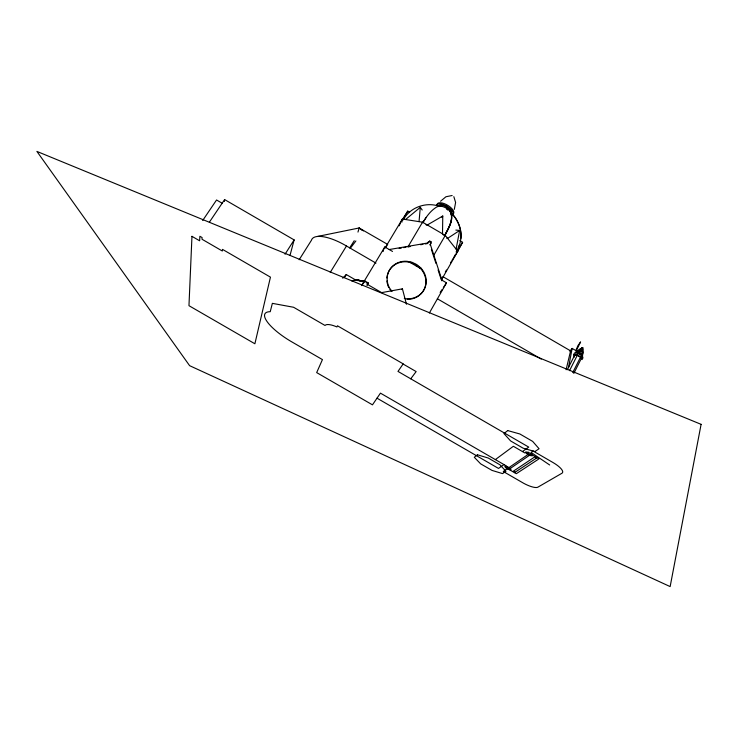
<?xml version="1.0" encoding="UTF-8"?>
<svg xmlns="http://www.w3.org/2000/svg" width="738" height="738" viewBox="0 0 738 738"><rect width="100%" height="100%" fill="white"/><g stroke="black" fill="none" stroke-linecap="round" stroke-linejoin="round"><path stroke-width="1.11" d="M442.505 233.808L442.772 216.003L426.859 225.256L426.038 224.776M460.844 238.688C462.357 227.922 456.398 218.153 449.525 210.459C454.839 218.365 448.27 228.319 444.645 235.607C448.187 228.328 455.023 218.476 449.626 210.598M419.046 221.64L420.291 207.323L405.549 219.527M224.407 201.492L224.61 199.574L294.139 239.915L290.025 255.348M575.871 353.05L576.249 350.818L572.144 348.428L569.847 351.214M572.144 348.428L568.5 367.561M456.093 249.112L459.636 230.487L455.853 230.072M566.111 369.738L570.594 350.873L442.957 276.695L441.462 279.517M456.702 250.846C463.861 239.868 461.49 224.075 453.114 215.127M357.976 232.083L359.138 228.033L360.605 229.103M458.233 247.922L459.442 244.896M454.313 209.389L455.604 202.48L453.842 196.659M364.111 281.482L364.461 280.726L368.29 282.94L367.063 285.145L368.29 282.94M382.957 250.892L384.802 246.962L392.524 251.446M399.129 225.828L402.394 219.029L422.533 222.184L445.282 235.422L457.781 251.252L441.472 279.84M580.677 349.591L580.04 350.854L578.315 350.808L578.952 349.544L580.677 349.591L582.789 350.818L582.153 352.081L580.741 351.26M582.513 351.62L582.919 349.48L581.47 348.631L580.28 348.604L579.616 349.932L582.245 350.808L582.919 349.48M574.422 357.054L573.629 354.71L577.061 354.812L581.286 357.266L582.061 359.609L582.965 357.81L581.664 354.028L582.633 352.091L579.93 350.522L577.734 350.467L576.756 352.395M572.762 372.552L580.465 357.247L577.245 355.375L574.634 355.301L567.356 369.701M582.07 354.037L581.369 355.439L578.158 353.576L578.869 352.174L582.07 354.037L582.651 355.827L581.95 357.22M582.54 353.262L583.168 351.998L582.789 350.818M581.286 357.266L583.121 353.603L582.633 352.091M573.804 373.437L581.046 359.019L580.465 357.247M577.061 354.812L577.974 353.004L582.199 355.467M569.524 370.679L577.245 355.375M579.93 350.522L578.961 352.46L581.664 354.028M581.812 347.607L581.074 349.065L582.273 349.461L583.002 348.004L581.931 347.976M580.797 349.96L581.47 348.631M581.609 349.074L582.347 347.616M573.629 354.71L574.542 352.912L577.974 353.004M575.889 350.568L577.863 345.735L580.585 341.915L576.249 350.818M410.789 262.064L410.466 262.654L420.365 268.411L420.706 267.82L416.73 264.555L412.081 262.322L407.062 261.289A19.88 18.459 29.3 0 0 389.941 269.315A19.88 18.459 29.3 0 0 389.553 288.051L392.007 291.399M459.709 240.643L462.588 242.313L456.997 252.479L456.029 251.916M446.398 206.935L446.804 206.216M441.942 217.489L442.772 216.003M430.724 242.47L431.075 241.852L429.7 241.049L429.027 242.212L428.446 241.87L428.105 242.488L428.677 242.83M402.007 289.582L402.422 288.835L381.62 292.626L367.423 284.388M429.35 241.677L429.7 241.049M430.614 243.955L431.075 241.852M429.359 313.004L446.508 282.82L441.979 280.182L430.328 244.426L429.977 245.044L430.964 243.337M445.328 272.027L446.472 270.025M450.466 263.023L451.61 261.021M402.265 220.625L407.754 211.114L409.636 212.203M433.769 255.302L445.282 235.422M416.343 266.077L416.721 265.412M454.294 256.547L455.401 254.647M456.508 252.747L462.588 242.313M428.446 241.87L427.809 242.968L389.24 249.536M407.92 246.916L422.533 222.184M361.519 285.624L384.802 246.962M362.109 284.933L364.84 281.326L355.209 279.868L351.888 281.049M385.457 247.295L402.394 219.029M344.572 277.35L346.279 274.545L356.233 280.329M330.255 272.387L346.473 245.994L375.946 263.106M299.167 259.767L311.427 240.284A34.317 12.306 31.5 0 1 346.473 245.994M285.025 254.232L294.139 239.915M349.692 247.867L354.249 240.726M401.5 220.902L407.754 211.114M452.182 260.016L453.187 258.438M453.639 257.737L456.121 253.854M456.739 252.885L457.781 251.252M441.61 280.754L441.979 280.182M403.289 219.776C409.59 208.199 423.843 202.415 436.536 205.478M440.171 292.423L442.071 289.545M443.344 287.617L446.508 282.82M426.186 217.387L422.699 222.83C425.983 217.369 429.691 211.907 434.959 208.153C439.747 203.956 445.669 207.267 449.857 210.653C455.069 218.586 448.436 228.439 444.857 235.726L443.058 234.684M209.398 222.156L224.61 199.574M202.682 220.496L216.557 199.989L222.212 203.273M383.031 251.344L383.492 250.662M385.31 248.005L387.127 245.348M410.752 378.806L416.149 371.583L403.096 364.019M350.347 248.245L355.891 240.948M363.52 230.911L361.445 229.472M440.549 201.243L445.936 196.76L452.136 195.505M342.736 278.226L346.279 274.545M495.364 459.599L513.353 446.287L524.903 452.975L525.797 452.357L530.198 454.903M503.98 464.58L498.519 468.436L377.007 398.179M522.439 451.555L528.74 447.108L397.985 371.417L403.188 363.871L337.432 325.79L336.915 326.952A17.564 5.406 30.6 0 0 325.043 325.476L293.586 307.266L272.359 303.355L270.237 311.694A35.295 10.286 31.1 0 0 267.405 322.036A35.295 10.286 31.1 0 0 292.709 342.404L322.441 359.6L316.676 372.598L372.469 404.848L380.448 393.142L506.314 465.927L505.456 466.536L509.598 468.934L531.056 454.211L539.044 458.833L516.314 473.695L507.495 468.602M528.712 454.036L503.27 471.499L521.84 482.228A13.441 3.718 27.4 0 0 537.836 487.191L561.913 473.261A15.959 4.696 27.1 0 0 553.334 462.726L533.113 451.019L531.074 452.422L549.681 464.986M514.478 472.634L537.089 457.708M459.636 230.487L447.606 238.365L446.748 238.273M317.488 236.464L359.129 227.977M399.138 248.411L401.407 248.023M403.668 247.636L405.937 247.258M408.206 246.87L410.466 246.483M420.669 244.739L422.929 244.352M425.199 243.964L427.468 243.586M358.502 280.255L362.459 281.446L364.84 281.326L357.312 280.034M361.602 281.261L364.84 281.326L356.214 279.905M582.586 348.364L583.002 348.004M576.258 352.1L578.869 352.174M361.417 281.141L364.84 281.326L355.209 279.868M361.565 281.049L364.84 281.326L354.314 279.923M361.085 280.957L364.84 281.326L356.915 280.449M437.514 205.616L442.422 206.326M404.304 298.364L406.407 298.789A19.88 18.459 29.3 0 0 424.627 288.558A19.88 18.459 29.3 0 0 420.706 267.82M420.033 294.785A19.852 18.441 29.3 0 0 420.392 268.355L416.426 265.09L411.776 262.866L406.767 261.833A19.852 18.441 29.3 0 0 386.906 277.986M362.459 281.446L363.871 281.999M411.749 262.922L416.398 265.145L420.365 268.411M536.388 458.169L534.506 457.08L513.334 471.204L515.106 472.228M401.287 221.326L402.265 221.898M387.727 244.453L359.148 227.977L360.679 228.983M361.334 229.638L362.792 230.487M437.357 298.77L541.24 359.083M366.02 282.589L367.93 283.696M389.895 289.407L391.122 291.076M420.291 207.323L422.228 210.016M577.734 350.467L578.232 351.98M580.28 348.604L580.548 349.415M431.389 249.37L435.974 263.438M438.086 269.933L441.25 279.674M402.422 288.835L406.454 304.24M419.295 295.412A19.852 18.441 29.3 0 1 407.136 299.342M388.815 287.672A19.852 18.441 29.3 0 1 387.69 284.84M387.422 283.872A19.852 18.441 29.3 0 1 386.924 280.929M446.481 209.002A7.601 3.275 30.5 0 1 448.021 210.173M438.095 206.326A7.601 3.284 30.5 0 1 445.641 206.483L447.357 207.498A7.601 3.284 30.5 0 1 451.066 213.992M436.435 205.468A9.483 4.105 30.5 0 1 445.853 205.653L448.003 206.926A9.483 4.105 30.5 0 1 452.615 215.035M437.081 205.644A9.483 4.114 30.5 0 1 446.472 204.601A9.483 4.114 30.5 0 1 453.224 213.983M191.963 236.344L188.965 305.689L254.887 343.779L270.449 277.147L222.507 249.379L222.322 251.012L201.991 239.232L202.101 237.553L199.887 236.28L199.62 240.782L191.963 236.344M701.1 424.341L670.141 586.59L189.611 365.67L36.9 151.41L701.1 424.341M477.421 454.774L474.303 457.274L480.641 463.842L492.015 470.41L502.56 473.602L505.973 471.287L499.912 464.774L488.261 458.04L477.421 454.774M507.707 430.577L503.943 433.584L510.668 440.983L523.131 448.197L534.949 451.536L539.063 448.732L532.67 441.398L519.866 433.981L507.707 430.577M528.343 452.302L525.76 451.97L526.508 453.566L529.829 455.484L532.402 455.816L531.674 454.23L528.343 452.302M507.163 466.527L504.783 466.185L505.539 467.643L508.666 469.451L511.047 469.802L510.299 468.335L507.163 466.527"/></g></svg>
